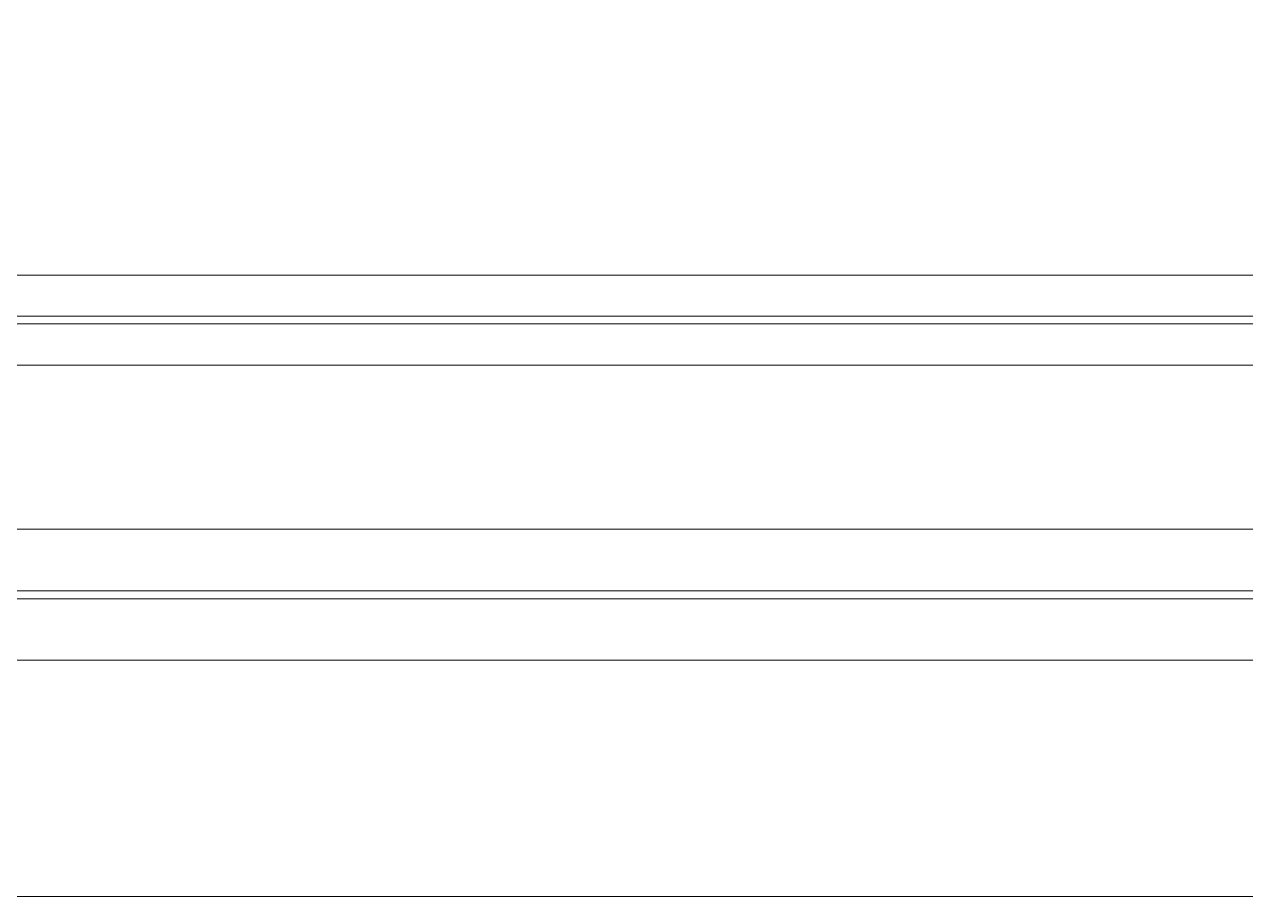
# Model space of a CAD drawing. Extents: x -1299 to 23780, y -3010 to 8106.
# Drawn here: x 13094.16 to 13106.05, y 320 to 328.49 of the extents above; entities that cross this region are included whole.
import ezdxf

# ---------------------------------------------------------------- set-up
doc = ezdxf.new("R2010")
doc.units = 0
doc.header["$LTSCALE"] = 25
doc.header["$MEASUREMENT"] = 0
doc.layers.get('0').update_dxf_attribs({"color": 9, "lineweight": 9})
for name, color, linetype, lineweight in [('06D', 9, 'Continuous', 9), ('10', 9, 'Continuous', 9), ('15', 9, 'Continuous', 9)]:
    doc.layers.add(name, color=color, linetype=linetype, lineweight=lineweight)

# ---------------------------------------------------------------- blocks, each defined once
blk = doc.blocks.new('*U489')
at = {"layer": '15'}
for p, q in [((-1.468840347965794, -18.9468617151615), (-62.69886171481426, -18.9468617151615)), ((-1.468840347965794, -19.34686171515932), (-62.69886171481426, -19.34686171515932)), ((-1.468840347965794, -19.4228617151557), (-62.69886171481426, -19.4228617151557)), ((-1.468840347965794, -19.82286171514988), (-62.69886171481426, -19.82286171514988)), ((-1.468840347965794, -21.4228617151266), (-62.69886171481426, -21.4228617151266)), ((-1.468840347965794, -22.02286171511514), (-62.69886171481426, -22.02286171511514)), ((-1.468840347965794, -22.09886171511243), (-62.69886171481426, -22.09886171511243)), ((-1.468840347965794, -22.6988617151037), (-62.69886171481426, -22.6988617151037))]:
    blk.add_line(p, q, dxfattribs=at)
blk = doc.blocks.new('p-2. kat planı')
at = {"layer": '06D'}
blk.add_lwpolyline([(13047.49999999968, 1124.026758619042), (13047.49999999928, 320.0000000054934), (15478.81868919052, 319.9999995004982)], dxfattribs=at)
at = {"layer": '10'}
blk.add_blockref('*U489', (13112.49999999899, 345.0000000136788), dxfattribs=at)

msp = doc.modelspace()

# ---------------------------------------------------------------- block references
msp.add_blockref('p-2. kat planı', (0, 0))

doc.saveas('drawing.dxf')
